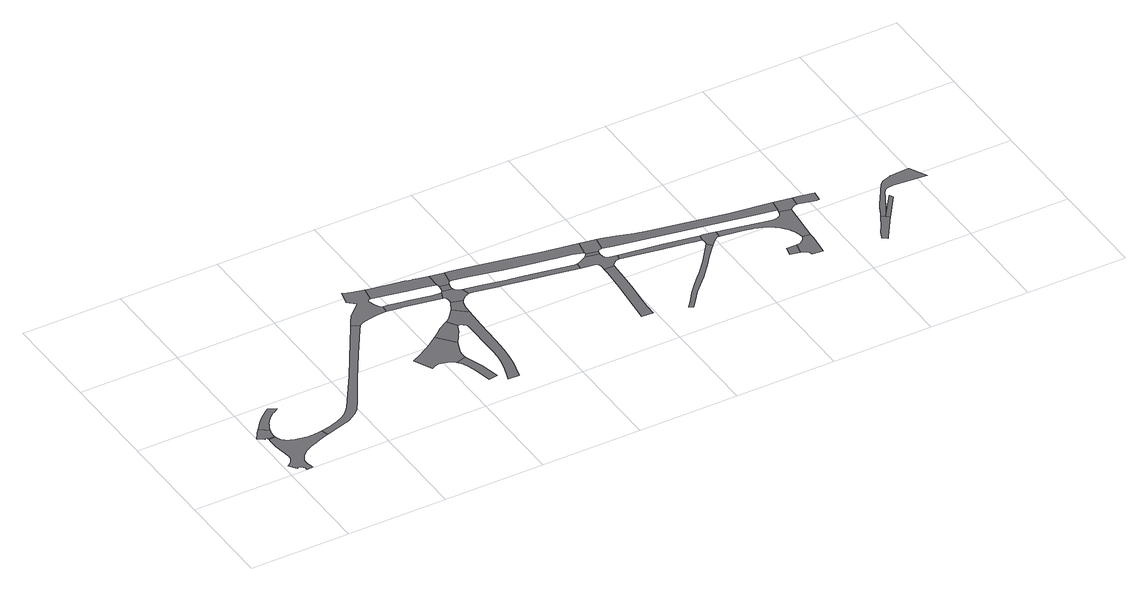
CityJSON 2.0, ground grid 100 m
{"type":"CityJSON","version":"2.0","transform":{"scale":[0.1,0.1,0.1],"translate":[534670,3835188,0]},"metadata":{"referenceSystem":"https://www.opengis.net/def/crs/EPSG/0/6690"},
"CityObjects":{
"road1":{"type":"Road","geometry":[{"type":"MultiSurface","lod":"1","boundaries":[[[0,1,2,3,4,5,6,7,8,9,10,11,12,13,14,15,16,17,18,19,20]]]}]},
"road2":{"type":"Road","attributes":{"RoadStructureAttribute.sectionType":"1"},"geometry":[{"type":"MultiSurface","lod":"1","boundaries":[[[14,13,21,22]]]}]},
"road3":{"type":"Road","geometry":[{"type":"MultiSurface","lod":"1","boundaries":[[[23,24,25,26,27,28,29,30,31,32,33,34,35,36,37,38,39,40,41,42,43,44,22,21,45,46,47,48,49,50,51,52,53,54,55,56,57,58,59,60,61,62,63,64,65,66,67,68,69,70,71,72,73,74,75,76,77,78,79,80,81,82,83,84,85,86,87,88,89,90,91,92,93,94,95,96,97,98,99,100,101,102,103,104,105,106,107]]]}]},
"road4":{"type":"Road","attributes":{"RoadStructureAttribute.sectionType":"1"},"geometry":[{"type":"MultiSurface","lod":"1","boundaries":[[[108,109,110,111,112,113,114,115,116,117,118,119,120,121,122,123,124,125,126,127,128,129,130,131,132,0,20]]]}]},
"road5":{"type":"Road","attributes":{"RoadStructureAttribute.sectionType":"1"},"geometry":[{"type":"MultiSurface","lod":"1","boundaries":[[[133,134,135,136,137,138,139,140,141,107,106,142,143,144,145,146,147,148,149,150,151]]]}]},
"road6":{"type":"Road","geometry":[{"type":"MultiSurface","lod":"1","boundaries":[[[152,153,154,155,156,157,158,159,160,161,162,163,164,165,166,167,168,169,170,171]]]}]},
"road7":{"type":"Road","geometry":[{"type":"MultiSurface","lod":"1","boundaries":[[[172,173,174,175,176,177,178,179,133,151,180,181,182,183,184,185,186,187,188,189,190]]]}]},
"road8":{"type":"Road","attributes":{"RoadStructureAttribute.sectionType":"1"},"geometry":[{"type":"MultiSurface","lod":"1","boundaries":[[[191,192,193,194,195,196,197,198,199,166,165]]]}]},
"road9":{"type":"Road","attributes":{"RoadStructureAttribute.sectionType":"1"},"geometry":[{"type":"MultiSurface","lod":"1","boundaries":[[[200,201,202,152,171,203,204,205]]]}]},
"road10":{"type":"Road","attributes":{"RoadStructureAttribute.sectionType":"1"},"geometry":[{"type":"MultiSurface","lod":"1","boundaries":[[[206,207,200,205,208,209,210,211,212,213,214,215,216,217,218,219,220,221,222,223,224,225,226,227,228,229,230,231,232]]]}]},
"road11":{"type":"Road","attributes":{"RoadStructureAttribute.sectionType":"1"},"geometry":[{"type":"MultiSurface","lod":"1","boundaries":[[[233,234,235,236,237,184,183,238,239,240,241,242]]]}]},
"road12":{"type":"Road","attributes":{"RoadStructureAttribute.sectionType":"1"},"geometry":[{"type":"MultiSurface","lod":"1","boundaries":[[[243,244,245,246,247,248,249,190,189,250,251,252,253,254,255,256]]]}]},
"road13":{"type":"Road","geometry":[{"type":"MultiSurface","lod":"1","boundaries":[[[257,206,232,258,259,260]]]}]},
"road14":{"type":"Road","geometry":[{"type":"MultiSurface","lod":"1","boundaries":[[[261,242,241,262,263,264,257,260,265,266,267,268,269]]]}]},
"road15":{"type":"Road","attributes":{"RoadStructureAttribute.sectionType":"1"},"geometry":[{"type":"MultiSurface","lod":"1","boundaries":[[[270,271,272,261,269,273,274,275]]]}]},
"road16":{"type":"Road","geometry":[{"type":"MultiSurface","lod":"1","boundaries":[[[256,255,276,270,275,277,278,279]]]}]},
"road17":{"type":"Road","attributes":{"RoadStructureAttribute.sectionType":"1"},"geometry":[{"type":"MultiSurface","lod":"1","boundaries":[[[280,281,282,283,284,267,266,285,286,287,288,289,290,291]]]}]},
"road18":{"type":"Road","attributes":{"RoadStructureAttribute.sectionType":"1"},"geometry":[{"type":"MultiSurface","lod":"1","boundaries":[[[292,293,294,295,296,297,279,278,298,299,300,301,302,303,304,305,306,307,308,309]]]}]},
"road19":{"type":"Road","attributes":{"RoadStructureAttribute.sectionType":"1"},"geometry":[{"type":"MultiSurface","lod":"1","boundaries":[[[310,311,312,313,314,315,316,317,318,319,320]]]}]},
"road20":{"type":"Road","geometry":[{"type":"MultiSurface","lod":"1","boundaries":[[[321,322,291,290,323,324,325,326,310,320,327,328,329,330,331,332,333,334,335,336]]]}]},
"road21":{"type":"Road","geometry":[{"type":"MultiSurface","lod":"1","boundaries":[[[337,321,336,338]]]}]},
"road22":{"type":"Road","geometry":[{"type":"MultiSurface","lod":"1","boundaries":[[[309,308,339,337,338,340,341,342]]]}]},
"road23":{"type":"Road","attributes":{"RoadStructureAttribute.sectionType":"1"},"geometry":[{"type":"MultiSurface","lod":"1","boundaries":[[[343,344,345,346,347,348,349,350,351,352,353,354,355,356,357,358,359,360]]]}]},
"road24":{"type":"Road","attributes":{"RoadStructureAttribute.sectionType":"1"},"geometry":[{"type":"MultiSurface","lod":"1","boundaries":[[[361,362,363,331,330,364,365,366,367,368,369]]]}]},
"road25":{"type":"Road","attributes":{"RoadStructureAttribute.sectionType":"1"},"geometry":[{"type":"MultiSurface","lod":"1","boundaries":[[[370,371,372,373,374,375,342,341,376,377,378,379,380,381]]]}]},
"road26":{"type":"Road","geometry":[{"type":"MultiSurface","lod":"1","boundaries":[[[382,369,368,383,384,343,360,385,386,387,388]]]}]},
"road27":{"type":"Road","geometry":[{"type":"MultiSurface","lod":"1","boundaries":[[[389,390,391,392]]]}]},
"road28":{"type":"Road","attributes":{"RoadStructureAttribute.sectionType":"1"},"geometry":[{"type":"MultiSurface","lod":"1","boundaries":[[[393,394,395,396,397,398,399,400,401,402,403,404,405,406,388,387,407,408,409,410,411,412,413,414,415,416,417,418,419,420,421,422,423,424,425,426,427,428,429,430,431,432,433,434,435,436,437,438,439,440,441,442,443,444]]]}]},
"road29":{"type":"Road","geometry":[{"type":"MultiSurface","lod":"1","boundaries":[[[437,445,446,447,448,449,450,451,392,391,452,453,454,455,456,457,458,459,460,461,438]]]}]},
"road30":{"type":"Road","geometry":[{"type":"MultiSurface","lod":"1","boundaries":[[[381,380,444,443,462,463,464,465,466,467,468]]]}]},
"road31":{"type":"Road","geometry":[{"type":"MultiSurface","lod":"1","boundaries":[[[469,470,471,472,473,468,467]]]}]},
"road32":{"type":"Road","geometry":[{"type":"MultiSurface","lod":"1","boundaries":[[[474,475,476,477,478,479,480,481,482]]]}]},
"road33":{"type":"Road","attributes":{"RoadStructureAttribute.sectionType":"1"},"geometry":[{"type":"MultiSurface","lod":"1","boundaries":[[[483,484,485,482,481]]]}]},
"road34":{"type":"Road","attributes":{"RoadStructureAttribute.sectionType":"1"},"geometry":[{"type":"MultiSurface","lod":"1","boundaries":[[[486,487,488,489,490,491,492,493,494,495,496,497,498,499,500,501,502,503,504,505,506,507,508,474,482]]]}]}
},
"vertices":[
[86,727,0],[78,717,0],[48,675,0],[7,616,0],[67,574,0],[75,581,0],[79,584,0],[81,585,0],[84,586,0],[86,585,0],[88,583,0],[91,580,0],[93,573,0],[95,561,0],[161,571,0],[160,584,0],[160,597,0],[161,611,0],[163,627,0],[166,642,0],[171,661,0],
[96,551,0],[164,556,0],
[529,421,0],[493,417,0],[469,415,0],[447,414,0],[428,415,0],[409,416,0],[387,418,0],[366,421,0],[338,427,0],[304,435,0],[280,441,0],[260,448,0],[244,455,0],[229,462,0],[219,469,0],[208,477,0],[199,485,0],[191,494,0],[184,504,0],[178,515,0],[171,529,0],[167,543,0],[96,541,0],[96,510,0],[96,465,0],[96,455,0],[97,426,0],[99,405,0],[104,376,0],[110,343,0],[117,307,0],[120,288,0],[123,268,0],[123,255,0],[123,242,0],[123,237,0],[120,223,0],[118,213,0],[114,203,0],[109,193,0],[103,184,0],[94,173,0],[85,165,0],[72,153,0],[47,134,0],[101,62,0],[110,66,0],[120,69,0],[126,69,0],[132,69,0],[137,67,0],[142,64,0],[147,60,0],[153,53,0],[157,46,0],[161,37,0],[164,27,0],[165,14,0],[166,3,0],[226,11,0],[221,40,0],[216,70,0],[213,87,0],[212,103,0],[212,116,0],[214,127,0],[217,138,0],[221,149,0],[227,162,0],[234,173,0],[245,188,0],[256,200,0],[267,211,0],[278,221,0],[293,233,0],[307,242,0],[326,253,0],[344,263,0],[367,274,0],[396,286,0],[439,303,0],[483,319,0],[571,349,0],[585,353,0],[564,426,0],
[177,679,0],[186,700,0],[194,717,0],[203,735,0],[214,755,0],[226,773,0],[237,789,0],[252,807,0],[264,820,0],[280,834,0],[284,838,0],[299,849,0],[319,864,0],[345,880,0],[388,904,0],[313,947,0],[280,922,0],[247,897,0],[224,877,0],[201,856,0],[175,830,0],[152,807,0],[131,784,0],[124,776,0],[104,751,0],
[1568,1625,0],[1547,1588,0],[1443,1419,0],[1181,994,0],[930,606,0],[871,543,0],[819,507,0],[755,476,0],[662,446,0],[814,419,0],[845,428,0],[935,487,0],[987,534,0],[1053,639,0],[1063,656,0],[1220,921,0],[1412,1225,0],[1604,1530,0],[1643,1582,0],
[2126,1101,0],[2089,1073,0],[2055,1048,0],[2017,1023,0],[1979,999,0],[1932,971,0],[1889,946,0],[1789,893,0],[1878,717,0],[1916,739,0],[1956,743,0],[2003,738,0],[2065,713,0],[2107,684,0],[2213,713,0],[2210,725,0],[2207,754,0],[2210,803,0],[2228,847,0],[2265,933,0],
[1844,2035,0],[1788,2055,0],[1739,2077,0],[1704,1938,0],[1778,1869,0],[1703,1799,0],[1639,1741,0],[1596,1675,0],[1690,1611,0],[1760,1631,0],[1854,1644,0],[1944,1643,0],[1950,1718,0],[1924,1740,0],[1905,1781,0],[1881,1850,0],[1892,1869,0],[1914,1873,0],[1943,2015,0],
[2144,636,0],[2171,568,0],[2194,496,0],[2212,421,0],[2229,326,0],[2318,334,0],[2297,446,0],[2278,534,0],[2217,698,0],
[2329,1245,0],[2235,1188,0],[2181,1144,0],[2356,1076,0],[2359,1083,0],[2388,1147,0],
[2453,1374,0],[2370,1270,0],[2402,1147,0],[2423,1140,0],[2442,1128,0],[2455,1120,0],[2466,1092,0],[2468,977,0],[2468,815,0],[2470,669,0],[2465,576,0],[2457,506,0],[2439,423,0],[2408,327,0],[2375,241,0],[2487,237,0],[2519,350,0],[2535,413,0],[2555,534,0],[2565,636,0],[2567,702,0],[2566,792,0],[2571,922,0],[2570,1055,0],[2578,1191,0],[2578,1201,0],[2578,1262,0],
[2423,1638,0],[2200,1683,0],[2162,1689,0],[2150,1691,0],[2013,1714,0],[2082,1627,0],[2109,1623,0],[2115,1623,0],[2477,1557,0],[2506,1632,0],
[2440,1918,0],[2384,1929,0],[2381,1930,0],[2323,1942,0],[2314,1944,0],[2198,1966,0],[1993,2005,0],[2002,1861,0],[2244,1812,0],[2248,1812,0],[2267,1808,0],[2388,1785,0],[2530,1757,0],[2533,1897,0],
[2503,1467,0],[2585,1336,0],[2598,1403,0],[2618,1441,0],
[2522,1647,0],[2503,1547,0],[2509,1521,0],[2511,1501,0],[2657,1477,0],[2710,1500,0],[2692,1582,0],[2637,1607,0],[2622,1628,0],
[2538,1721,0],[2534,1689,0],[2533,1683,0],[2618,1656,0],[2621,1673,0],[2627,1703,0],
[2536,1747,0],[2635,1724,0],[2653,1743,0],[2675,1873,0],
[3734,1389,0],[3243,1476,0],[3124,1497,0],[3113,1499,0],[2880,1546,0],[2762,1500,0],[2988,1454,0],[3031,1446,0],[3250,1408,0],[3491,1366,0],[3751,1320,0],[3764,1389,0],
[3563,1702,0],[3496,1715,0],[3381,1739,0],[3162,1783,0],[2809,1853,0],[2725,1865,0],[2677,1743,0],[2803,1717,0],[2988,1677,0],[3153,1643,0],[3285,1619,0],[3324,1611,0],[3451,1587,0],[3566,1567,0],[3636,1552,0],[3791,1528,0],[3899,1497,0],[3924,1639,0],
[3928,1196,0],[3926,1137,0],[3909,907,0],[3881,599,0],[3864,430,0],[3976,423,0],[3981,535,0],[3987,631,0],[4010,865,0],[4022,1016,0],[4029,1193,0],
[3873,1439,0],[3801,1401,0],[3902,1293,0],[3923,1276,0],[3927,1252,0],[3929,1228,0],[4035,1213,0],[4049,1231,0],[4087,1254,0],[4120,1258,0],[4129,1316,0],[4041,1329,0],[4027,1338,0],[4014,1370,0],[4010,1412,0],[4010,1414,0],
[3902,1474,0],[4016,1450,0],
[3902,1487,0],[4026,1465,0],[4062,1473,0],[4086,1611,0],
[4895,1057,0],[4827,968,0],[4737,851,0],[4630,727,0],[4596,692,0],[4512,605,0],[4422,501,0],[4341,397,0],[4293,340,0],[4336,321,0],[4407,410,0],[4469,490,0],[4545,565,0],[4548,568,0],[4634,656,0],[4764,809,0],[4828,886,0],[4934,1012,0],
[4822,1208,0],[4800,1211,0],[4551,1253,0],[4223,1244,0],[4538,1189,0],[4775,1148,0],[4823,1139,0],[4897,1126,0],[4908,1193,0],
[5303,1343,0],[4978,1404,0],[4567,1482,0],[4425,1513,0],[4268,1567,0],[4132,1603,0],[4162,1452,0],[4538,1379,0],[4878,1315,0],[5534,1193,0],[5697,1165,0],[5714,1282,0],
[4948,1187,0],[4903,1103,0],[4903,1087,0],[4987,1066,0],[5026,1093,0],[5055,1096,0],[5061,1168,0],
[5479,641,0],[5456,550,0],[5553,531,0],[5581,637,0],
[5688,1124,0],[5682,1110,0],[5677,1101,0],[5672,1093,0],[5668,1087,0],[5662,1081,0],[5655,1075,0],[5645,1070,0],[5636,1066,0],[5627,1063,0],[5616,1061,0],[5604,1060,0],[5590,1060,0],[5568,1063,0],[5109,1088,0],[5150,1081,0],[5245,1066,0],[5309,1055,0],[5360,1044,0],[5391,1037,0],[5419,1029,0],[5427,1026,0],[5453,1016,0],[5473,1008,0],[5491,999,0],[5507,990,0],[5522,980,0],[5537,969,0],[5554,956,0],[5569,942,0],[5589,924,0],[5602,909,0],[5616,894,0],[5631,875,0],[5643,856,0],[5653,839,0],[5661,825,0],[5667,809,0],[5674,791,0],[5679,773,0],[5683,756,0],[5686,742,0],[5687,734,0],[5687,729,0],[5687,719,0],[5765,713,0],[5767,736,0],[5775,807,0],[5791,970,0],[5794,1006,0],[5807,1115,0],[5692,1138,0],
[5685,711,0],[5685,708,0],[5682,701,0],[5676,691,0],[5668,680,0],[5653,663,0],[5617,641,0],[5590,516,0],[5624,486,0],[5633,453,0],[5741,442,0],[5748,506,0],[5763,651,0],[5763,667,0],[5763,676,0],[5764,686,0],[5765,701,0],
[5825,1129,0],[5834,1136,0],[5846,1143,0],[5856,1147,0],[5867,1151,0],[5882,1153,0],[5897,1255,0],
[5893,1153,0],[6065,1114,0],[6092,1111,0],[6105,1216,0],[5973,1244,0],
[6437,620,0],[6364,492,0],[6325,427,0],[6293,361,0],[6284,342,0],[6331,310,0],[6345,330,0],[6509,575,0],[6476,597,0],
[6528,603,0],[6676,810,0],[6660,851,0],
[6528,688,0],[6620,858,0],[6637,890,0],[6638,891,0],[6670,937,0],[6698,950,0],[6770,960,0],[6860,956,0],[6942,949,0],[7097,933,0],[7008,1099,0],[6886,1099,0],[6837,1096,0],[6807,1091,0],[6796,1087,0],[6782,1081,0],[6766,1075,0],[6748,1069,0],[6721,1057,0],[6680,1027,0],[6517,777,0],[6493,737,0],[6459,659,0]
]}
